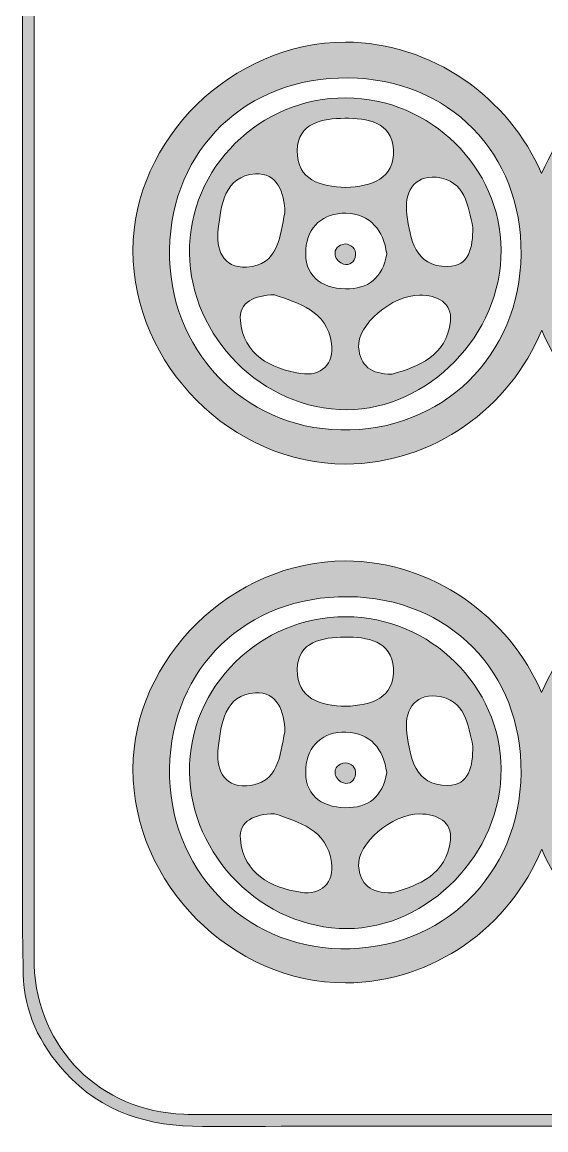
# Model space of a CAD drawing. Extents: x 88 to 399, y -981 to -547.
# Drawn here: x 87.8 to 201.8, y -981.4 to -740.2 of the extents above; entities that cross this region are included whole.
import ezdxf

# ---------------------------------------------------------------- set-up
doc = ezdxf.new("R2010")
doc.units = 0
doc.header["$MEASUREMENT"] = 0
doc.layers.add('Layer 1', color=7, linetype='Continuous', lineweight=0)

msp = doc.modelspace()

# ---------------------------------------------------------------- hatches: boundary and pattern name
at = {"layer": 'Layer 1', "true_color": 0x000000, "transparency": 33554687}
h = msp.add_hatch(color=18, dxfattribs=at)
h.dxf.hatch_style = 2
edge = h.paths.add_edge_path()
edge.add_spline(control_points=[(396.2, -763.73), (396.2, -763.73), (396.15, -763.73), (396.15, -763.73), (396.15, -823.12), (396.14, -882.52), (396.15, -941.92), (396.15, -946.93), (395.86, -951.88), (394.09, -956.65), (389.29, -969.61), (376.86, -978.05), (362.43, -978.05), (285.17, -978.04), (207.9, -978.03), (130.64, -978.02), (128.09, -978.02), (125.53, -978.08), (122.98, -977.99), (104.8, -977.34), (91.12, -963.71), (90.4, -945.55), (90.36, -944.62), (90.38, -943.7), (90.38, -942.76), (90.38, -823.39), (90.4, -704.01), (90.34, -584.63), (90.34, -574.9), (92.96, -566.36), (99.96, -559.37), (106.92, -552.44), (115.33, -549.36), (125.1, -549.37), (182.06, -549.42), (239.03, -549.39), (295.98, -549.39), (318.26, -549.39), (340.54, -549.3), (362.81, -549.43), (379.36, -549.52), (392.45, -560.34), (395.56, -576.17), (396.4, -580.41), (396.18, -584.72), (396.19, -589), (396.2, -647.24), (396.2, -705.49), (396.2, -763.73)], knot_values=[0, 0, 0, 0, 1, 1, 1, 2, 2, 2, 3, 3, 3, 4, 4, 4, 5, 5, 5, 6, 6, 6, 7, 7, 7, 8, 8, 8, 9, 9, 9, 10, 10, 10, 11, 11, 11, 12, 12, 12, 13, 13, 13, 14, 14, 14, 15, 15, 15, 16, 16, 16, 16], degree=3, periodic=0)
edge = h.paths.add_edge_path()
edge.add_spline(control_points=[(398.63, -815.57), (398.63, -737.72), (398.65, -659.87), (398.63, -582.03), (398.63, -571.72), (394.68, -563.11), (387.14, -556.11), (379.96, -549.44), (371.32, -546.77), (361.67, -546.79), (341.6, -546.82), (321.53, -546.82), (301.46, -546.82), (242.4, -546.82), (183.35, -546.8), (124.29, -546.8), (112.95, -546.8), (103.57, -551.13), (96.15, -559.69), (89.87, -566.91), (87.79, -575.42), (87.81, -584.81), (87.89, -644.33), (87.85, -703.85), (87.85, -763.36), (87.85, -813.02), (87.83, -862.68), (87.85, -912.33), (87.85, -924.04), (87.79, -935.76), (88.03, -947.47), (88.2, -955.68), (91.55, -962.72), (97.07, -968.77), (105.14, -977.63), (115.34, -980.68), (127.08, -980.65), (200.05, -980.54), (273.03, -980.63), (346, -980.56), (354, -980.54), (362.06, -981.39), (369.98, -979.92), (387.02, -976.75), (398.63, -962.3), (398.64, -944.35), (398.67, -901.43), (398.63, -858.5), (398.63, -815.57)], knot_values=[0, 0, 0, 0, 1, 1, 1, 2, 2, 2, 3, 3, 3, 4, 4, 4, 5, 5, 5, 6, 6, 6, 7, 7, 7, 8, 8, 8, 9, 9, 9, 10, 10, 10, 11, 11, 11, 12, 12, 12, 13, 13, 13, 14, 14, 14, 15, 15, 15, 16, 16, 16, 16], degree=3, periodic=0)
at = {"layer": 'Layer 1', "true_color": 0x831618, "transparency": 33554687}
h = msp.add_hatch(color=246, dxfattribs=at)
h.dxf.hatch_style = 2
edge = h.paths.add_edge_path()
edge.add_spline(control_points=[(327.31, -829.01), (305.95, -828.59), (289.65, -811.43), (290.04, -789.75), (290.42, -767.85), (306.72, -752.17), (328.88, -752.37), (350.93, -752.56), (366.82, -768.75), (366.57, -790.76), (366.33, -812.96), (349.41, -829.44), (327.31, -829.01)], knot_values=[0, 0, 0, 0, 1, 1, 1, 2, 2, 2, 3, 3, 3, 4, 4, 4, 4], degree=3, periodic=0)
edge = h.paths.add_edge_path()
edge.add_spline(control_points=[(242.61, -829.01), (221.25, -828.59), (204.95, -811.43), (205.33, -789.75), (205.72, -767.85), (222.01, -752.17), (244.18, -752.37), (266.23, -752.56), (282.12, -768.75), (281.87, -790.76), (281.63, -812.96), (264.7, -829.44), (242.61, -829.01)], knot_values=[0, 0, 0, 0, 1, 1, 1, 2, 2, 2, 3, 3, 3, 4, 4, 4, 4], degree=3, periodic=0)
edge = h.paths.add_edge_path()
edge.add_spline(control_points=[(157.18, -829.01), (135.82, -828.59), (119.52, -811.43), (119.9, -789.75), (120.29, -767.85), (136.58, -752.17), (158.75, -752.37), (180.8, -752.56), (196.69, -768.75), (196.44, -790.76), (196.2, -812.96), (179.28, -829.44), (157.18, -829.01)], knot_values=[0, 0, 0, 0, 1, 1, 1, 2, 2, 2, 3, 3, 3, 4, 4, 4, 4], degree=3, periodic=0)
edge = h.paths.add_edge_path()
edge.add_spline(control_points=[(328.32, -744.59), (309.95, -744.58), (293.28, -756.36), (285.97, -772.37), (278.72, -756.3), (262.11, -744.59), (243.62, -744.59), (224.93, -744.58), (208, -756.77), (200.9, -773.21), (193.86, -756.71), (177, -744.59), (158.19, -744.59), (133.55, -744.58), (111.95, -765.77), (111.93, -789.94), (111.92, -814.84), (133.48, -836.5), (158.23, -836.44), (177.31, -836.4), (194, -824.21), (200.95, -807.33), (208.08, -824.12), (224.95, -836.49), (243.66, -836.44), (262.42, -836.4), (278.87, -824.62), (286.02, -808.18), (293.35, -824.54), (309.97, -836.49), (328.36, -836.44), (353.55, -836.38), (374.58, -815.19), (374.53, -789.93), (374.47, -765.58), (353.08, -744.59), (328.32, -744.59)], knot_values=[0, 0, 0, 0, 1, 1, 1, 2, 2, 2, 3, 3, 3, 4, 4, 4, 5, 5, 5, 6, 6, 6, 7, 7, 7, 8, 8, 8, 9, 9, 9, 10, 10, 10, 11, 11, 11, 12, 12, 12, 12], degree=3, periodic=0)
h = msp.add_hatch(color=246, dxfattribs=at)
h.dxf.hatch_style = 2
edge = h.paths.add_edge_path()
edge.add_spline(control_points=[(185.95, -784.92), (185.93, -789.29), (185.21, -793.42), (180.47, -793.44), (173.29, -793.47), (172.33, -787.44), (171.58, -782.1), (170.93, -777.49), (172.98, -773.53), (178.02, -774.02), (184.29, -774.63), (184.96, -780.36), (185.95, -784.92)], knot_values=[0, 0, 0, 0, 1, 1, 1, 2, 2, 2, 3, 3, 3, 4, 4, 4, 4], degree=3, periodic=0)
edge = h.paths.add_edge_path()
edge.add_spline(control_points=[(181.05, -805.36), (180.22, -812.9), (174.11, -815.24), (168.38, -816.84), (163.71, -816.96), (161.41, -815.01), (161.07, -811.03), (160.66, -806.2), (168.4, -799.62), (174.36, -799.65), (178.2, -799.67), (181.48, -801.36), (181.05, -805.36)], knot_values=[0, 0, 0, 0, 1, 1, 1, 2, 2, 2, 3, 3, 3, 4, 4, 4, 4], degree=3, periodic=0)
edge = h.paths.add_edge_path()
edge.add_spline(control_points=[(158.19, -798.3), (152.72, -798.2), (149.15, -795.29), (149.57, -789.65), (149.93, -784.79), (153.37, -781.69), (158.29, -781.84), (163.67, -782), (166.47, -785.57), (167.18, -790.65), (166.33, -795.95), (163.14, -798.4), (158.19, -798.3)], knot_values=[0, 0, 0, 0, 1, 1, 1, 2, 2, 2, 3, 3, 3, 4, 4, 4, 4], degree=3, periodic=0)
edge = h.paths.add_edge_path()
edge.add_spline(control_points=[(148.44, -816.72), (141.86, -815.64), (136.01, -812.71), (135.32, -805.17), (134.95, -801.15), (138.41, -799.68), (142.75, -799.6), (147.94, -801.44), (154.2, -802.99), (155.17, -810.22), (155.76, -814.6), (152.94, -817.46), (148.44, -816.72)], knot_values=[0, 0, 0, 0, 1, 1, 1, 2, 2, 2, 3, 3, 3, 4, 4, 4, 4], degree=3, periodic=0)
edge = h.paths.add_edge_path()
edge.add_spline(control_points=[(130.51, -785.24), (131.16, -780.04), (131.81, -773.73), (138.59, -773.29), (143.3, -772.99), (144.92, -777.32), (145.01, -781.75), (143.89, -786.91), (143.71, -793.15), (136.65, -793.55), (131.44, -793.84), (129.96, -789.57), (130.51, -785.24)], knot_values=[0, 0, 0, 0, 1, 1, 1, 2, 2, 2, 3, 3, 3, 4, 4, 4, 4], degree=3, periodic=0)
edge = h.paths.add_edge_path()
edge.add_spline(control_points=[(158.04, -761.16), (162.82, -761.11), (168.34, -761.96), (168.64, -767.95), (168.97, -774.39), (163.83, -776.02), (158.28, -776.23), (152.82, -776.07), (147.61, -774.63), (147.69, -768.2), (147.76, -762.1), (153.28, -761.21), (158.04, -761.16)], knot_values=[0, 0, 0, 0, 1, 1, 1, 2, 2, 2, 3, 3, 3, 4, 4, 4, 4], degree=3, periodic=0)
edge = h.paths.add_edge_path()
edge.add_spline(control_points=[(160, -756.77), (141.29, -755.74), (125, -770.35), (124.25, -788.83), (123.5, -807.12), (138.53, -823.61), (156.84, -824.58), (174.64, -825.52), (191.24, -809.94), (192.07, -791.49), (192.89, -773.48), (178.39, -757.78), (160, -756.77)], knot_values=[0, 0, 0, 0, 1, 1, 1, 2, 2, 2, 3, 3, 3, 4, 4, 4, 4], degree=3, periodic=0)
h = msp.add_hatch(color=246, dxfattribs=at)
h.dxf.hatch_style = 2
edge = h.paths.add_edge_path()
edge.add_spline(control_points=[(158.13, -788.51), (156.69, -788.72), (155.71, -789.57), (155.97, -791), (156.11, -791.75), (157, -792.72), (157.74, -792.92), (159.16, -793.32), (160.24, -792.43), (160.38, -790.98), (160.51, -789.53), (159.58, -788.69), (158.13, -788.51)], knot_values=[0, 0, 0, 0, 1, 1, 1, 2, 2, 2, 3, 3, 3, 4, 4, 4, 4], degree=3, periodic=0)
at = {"layer": 'Layer 1', "true_color": 0x0e1329, "transparency": 33554687}
h = msp.add_hatch(color=168, dxfattribs=at)
h.dxf.hatch_style = 2
edge = h.paths.add_edge_path()
edge.add_spline(control_points=[(327.31, -941.97), (305.95, -941.55), (289.65, -924.38), (290.04, -902.7), (290.42, -880.8), (306.72, -865.12), (328.88, -865.32), (350.93, -865.52), (366.82, -881.7), (366.57, -903.72), (366.33, -925.91), (349.41, -942.4), (327.31, -941.97)], knot_values=[0, 0, 0, 0, 1, 1, 1, 2, 2, 2, 3, 3, 3, 4, 4, 4, 4], degree=3, periodic=0)
edge = h.paths.add_edge_path()
edge.add_spline(control_points=[(242.61, -941.97), (221.25, -941.55), (204.95, -924.38), (205.33, -902.7), (205.72, -880.8), (222.01, -865.12), (244.18, -865.32), (266.23, -865.52), (282.12, -881.7), (281.87, -903.72), (281.63, -925.91), (264.7, -942.4), (242.61, -941.97)], knot_values=[0, 0, 0, 0, 1, 1, 1, 2, 2, 2, 3, 3, 3, 4, 4, 4, 4], degree=3, periodic=0)
edge = h.paths.add_edge_path()
edge.add_spline(control_points=[(157.18, -941.97), (135.82, -941.55), (119.52, -924.38), (119.9, -902.7), (120.29, -880.8), (136.58, -865.12), (158.75, -865.32), (180.8, -865.52), (196.69, -881.7), (196.44, -903.72), (196.2, -925.91), (179.28, -942.4), (157.18, -941.97)], knot_values=[0, 0, 0, 0, 1, 1, 1, 2, 2, 2, 3, 3, 3, 4, 4, 4, 4], degree=3, periodic=0)
edge = h.paths.add_edge_path()
edge.add_spline(control_points=[(328.32, -857.54), (309.95, -857.54), (293.28, -869.32), (285.97, -885.33), (278.72, -869.25), (262.11, -857.54), (243.62, -857.54), (224.93, -857.54), (208, -869.73), (200.9, -886.17), (193.86, -869.66), (177, -857.54), (158.19, -857.54), (133.55, -857.54), (111.95, -878.72), (111.93, -902.9), (111.92, -927.8), (133.48, -949.46), (158.23, -949.4), (177.31, -949.35), (194, -937.17), (200.95, -920.29), (208.08, -937.08), (224.95, -949.44), (243.66, -949.4), (262.42, -949.35), (278.87, -937.58), (286.02, -921.14), (293.35, -937.49), (309.97, -949.44), (328.36, -949.4), (353.55, -949.34), (374.58, -928.14), (374.53, -902.88), (374.47, -878.53), (353.08, -857.54), (328.32, -857.54)], knot_values=[0, 0, 0, 0, 1, 1, 1, 2, 2, 2, 3, 3, 3, 4, 4, 4, 5, 5, 5, 6, 6, 6, 7, 7, 7, 8, 8, 8, 9, 9, 9, 10, 10, 10, 11, 11, 11, 12, 12, 12, 12], degree=3, periodic=0)
h = msp.add_hatch(color=168, dxfattribs=at)
h.dxf.hatch_style = 2
edge = h.paths.add_edge_path()
edge.add_spline(control_points=[(185.95, -897.87), (185.93, -902.25), (185.21, -906.38), (180.47, -906.4), (173.29, -906.43), (172.33, -900.4), (171.58, -895.06), (170.93, -890.45), (172.98, -886.49), (178.02, -886.98), (184.29, -887.58), (184.96, -893.31), (185.95, -897.87)], knot_values=[0, 0, 0, 0, 1, 1, 1, 2, 2, 2, 3, 3, 3, 4, 4, 4, 4], degree=3, periodic=0)
edge = h.paths.add_edge_path()
edge.add_spline(control_points=[(181.05, -918.31), (180.22, -925.86), (174.11, -928.19), (168.38, -929.8), (163.71, -929.92), (161.41, -927.97), (161.07, -923.99), (160.66, -919.15), (168.4, -912.58), (174.36, -912.61), (178.2, -912.63), (181.48, -914.32), (181.05, -918.31)], knot_values=[0, 0, 0, 0, 1, 1, 1, 2, 2, 2, 3, 3, 3, 4, 4, 4, 4], degree=3, periodic=0)
edge = h.paths.add_edge_path()
edge.add_spline(control_points=[(158.19, -911.26), (152.72, -911.15), (149.15, -908.25), (149.57, -902.61), (149.93, -897.75), (153.37, -894.65), (158.29, -894.79), (163.67, -894.95), (166.47, -898.53), (167.18, -903.61), (166.33, -908.91), (163.14, -911.36), (158.19, -911.26)], knot_values=[0, 0, 0, 0, 1, 1, 1, 2, 2, 2, 3, 3, 3, 4, 4, 4, 4], degree=3, periodic=0)
edge = h.paths.add_edge_path()
edge.add_spline(control_points=[(148.44, -929.68), (141.86, -928.6), (136.01, -925.66), (135.32, -918.13), (134.95, -914.11), (138.41, -912.64), (142.75, -912.56), (147.94, -914.4), (154.2, -915.95), (155.17, -923.18), (155.76, -927.56), (152.94, -930.41), (148.44, -929.68)], knot_values=[0, 0, 0, 0, 1, 1, 1, 2, 2, 2, 3, 3, 3, 4, 4, 4, 4], degree=3, periodic=0)
edge = h.paths.add_edge_path()
edge.add_spline(control_points=[(130.51, -898.2), (131.16, -892.99), (131.81, -886.68), (138.59, -886.25), (143.3, -885.94), (144.92, -890.27), (145.01, -894.71), (143.89, -899.87), (143.71, -906.1), (136.65, -906.5), (131.44, -906.8), (129.96, -902.52), (130.51, -898.2)], knot_values=[0, 0, 0, 0, 1, 1, 1, 2, 2, 2, 3, 3, 3, 4, 4, 4, 4], degree=3, periodic=0)
edge = h.paths.add_edge_path()
edge.add_spline(control_points=[(158.04, -874.12), (162.82, -874.06), (168.34, -874.92), (168.64, -880.91), (168.97, -887.35), (163.83, -888.98), (158.28, -889.19), (152.82, -889.03), (147.61, -887.59), (147.69, -881.16), (147.76, -875.06), (153.28, -874.17), (158.04, -874.12)], knot_values=[0, 0, 0, 0, 1, 1, 1, 2, 2, 2, 3, 3, 3, 4, 4, 4, 4], degree=3, periodic=0)
edge = h.paths.add_edge_path()
edge.add_spline(control_points=[(160, -869.73), (141.29, -868.7), (125, -883.3), (124.25, -901.78), (123.5, -920.08), (138.53, -936.56), (156.84, -937.54), (174.64, -938.48), (191.24, -922.89), (192.07, -904.44), (192.89, -886.44), (178.39, -870.74), (160, -869.73)], knot_values=[0, 0, 0, 0, 1, 1, 1, 2, 2, 2, 3, 3, 3, 4, 4, 4, 4], degree=3, periodic=0)
h = msp.add_hatch(color=168, dxfattribs=at)
h.dxf.hatch_style = 2
edge = h.paths.add_edge_path()
edge.add_spline(control_points=[(158.13, -901.47), (156.69, -901.68), (155.71, -902.53), (155.97, -903.96), (156.11, -904.71), (157, -905.67), (157.74, -905.88), (159.16, -906.28), (160.24, -905.39), (160.38, -903.93), (160.51, -902.48), (159.58, -901.65), (158.13, -901.47)], knot_values=[0, 0, 0, 0, 1, 1, 1, 2, 2, 2, 3, 3, 3, 4, 4, 4, 4], degree=3, periodic=0)

# ---------------------------------------------------------------- linework, layer by layer
at = {"layer": 'Layer 1'}
for points, knots in [([(398.63, -815.57), (398.63, -737.72), (398.65, -659.87), (398.63, -582.03), (398.63, -571.72), (394.68, -563.11), (387.14, -556.11), (379.96, -549.44), (371.32, -546.77), (361.67, -546.79), (341.6, -546.82), (321.53, -546.82), (301.46, -546.82), (242.4, -546.82), (183.35, -546.8), (124.29, -546.8), (112.95, -546.8), (103.57, -551.13), (96.15, -559.69), (89.87, -566.91), (87.79, -575.42), (87.81, -584.81), (87.89, -644.33), (87.85, -703.85), (87.85, -763.36), (87.85, -813.02), (87.83, -862.68), (87.85, -912.33), (87.85, -924.04), (87.79, -935.76), (88.03, -947.47), (88.2, -955.68), (91.55, -962.72), (97.07, -968.77), (105.14, -977.63), (115.34, -980.68), (127.08, -980.65), (200.05, -980.54), (273.03, -980.63), (346, -980.56), (354, -980.54), (362.06, -981.39), (369.98, -979.92), (387.02, -976.75), (398.63, -962.3), (398.64, -944.35), (398.67, -901.43), (398.63, -858.5), (398.63, -815.57)], [0, 0, 0, 0, 1, 1, 1, 2, 2, 2, 3, 3, 3, 4, 4, 4, 5, 5, 5, 6, 6, 6, 7, 7, 7, 8, 8, 8, 9, 9, 9, 10, 10, 10, 11, 11, 11, 12, 12, 12, 13, 13, 13, 14, 14, 14, 15, 15, 15, 16, 16, 16, 16]), ([(396.2, -763.73), (396.2, -763.73), (396.15, -763.73), (396.15, -763.73), (396.15, -823.12), (396.14, -882.52), (396.15, -941.92), (396.15, -946.93), (395.86, -951.88), (394.09, -956.65), (389.29, -969.61), (376.86, -978.05), (362.43, -978.05), (285.17, -978.04), (207.9, -978.03), (130.64, -978.02), (128.09, -978.02), (125.53, -978.08), (122.98, -977.99), (104.8, -977.34), (91.12, -963.71), (90.4, -945.55), (90.36, -944.62), (90.38, -943.7), (90.38, -942.76), (90.38, -823.39), (90.4, -704.01), (90.34, -584.63), (90.34, -574.9), (92.96, -566.36), (99.96, -559.37), (106.92, -552.44), (115.33, -549.36), (125.1, -549.37), (182.06, -549.42), (239.03, -549.39), (295.98, -549.39), (318.26, -549.39), (340.54, -549.3), (362.81, -549.43), (379.36, -549.52), (392.45, -560.34), (395.56, -576.17), (396.4, -580.41), (396.18, -584.72), (396.19, -589), (396.2, -647.24), (396.2, -705.49), (396.2, -763.73)], [0, 0, 0, 0, 1, 1, 1, 2, 2, 2, 3, 3, 3, 4, 4, 4, 5, 5, 5, 6, 6, 6, 7, 7, 7, 8, 8, 8, 9, 9, 9, 10, 10, 10, 11, 11, 11, 12, 12, 12, 13, 13, 13, 14, 14, 14, 15, 15, 15, 16, 16, 16, 16]), ([(396.2, -763.73), (396.2, -763.73), (396.15, -763.73), (396.15, -763.73), (396.15, -823.12), (396.14, -882.52), (396.15, -941.92), (396.15, -946.93), (395.86, -951.88), (394.09, -956.65), (389.29, -969.61), (376.86, -978.05), (362.43, -978.05), (285.17, -978.04), (207.9, -978.03), (130.64, -978.02), (128.09, -978.02), (125.53, -978.08), (122.98, -977.99), (104.8, -977.34), (91.12, -963.71), (90.4, -945.55), (90.36, -944.62), (90.38, -943.7), (90.38, -942.76), (90.38, -823.39), (90.4, -704.01), (90.34, -584.63), (90.34, -574.9), (92.96, -566.36), (99.96, -559.37), (106.92, -552.44), (115.33, -549.36), (125.1, -549.37), (182.06, -549.42), (239.03, -549.39), (295.98, -549.39), (318.26, -549.39), (340.54, -549.3), (362.81, -549.43), (379.36, -549.52), (392.45, -560.34), (395.56, -576.17), (396.4, -580.41), (396.18, -584.72), (396.19, -589), (396.2, -647.24), (396.2, -705.49), (396.2, -763.73)], [0, 0, 0, 0, 1, 1, 1, 2, 2, 2, 3, 3, 3, 4, 4, 4, 5, 5, 5, 6, 6, 6, 7, 7, 7, 8, 8, 8, 9, 9, 9, 10, 10, 10, 11, 11, 11, 12, 12, 12, 13, 13, 13, 14, 14, 14, 15, 15, 15, 16, 16, 16, 16]), ([(328.32, -744.59), (309.95, -744.58), (293.28, -756.36), (285.97, -772.37), (278.72, -756.3), (262.11, -744.59), (243.62, -744.59), (224.93, -744.58), (208, -756.77), (200.9, -773.21), (193.86, -756.71), (177, -744.59), (158.19, -744.59), (133.55, -744.58), (111.95, -765.77), (111.93, -789.94), (111.92, -814.84), (133.48, -836.5), (158.23, -836.44), (177.31, -836.4), (194, -824.21), (200.95, -807.33), (208.08, -824.12), (224.95, -836.49), (243.66, -836.44), (262.42, -836.4), (278.87, -824.62), (286.02, -808.18), (293.35, -824.54), (309.97, -836.49), (328.36, -836.44), (353.55, -836.38), (374.58, -815.19), (374.53, -789.93), (374.47, -765.58), (353.08, -744.59), (328.32, -744.59)], [0, 0, 0, 0, 1, 1, 1, 2, 2, 2, 3, 3, 3, 4, 4, 4, 5, 5, 5, 6, 6, 6, 7, 7, 7, 8, 8, 8, 9, 9, 9, 10, 10, 10, 11, 11, 11, 12, 12, 12, 12]), ([(157.18, -829.01), (135.82, -828.59), (119.52, -811.43), (119.9, -789.75), (120.29, -767.85), (136.58, -752.17), (158.75, -752.37), (180.8, -752.56), (196.69, -768.75), (196.44, -790.76), (196.2, -812.96), (179.28, -829.44), (157.18, -829.01)], [0, 0, 0, 0, 1, 1, 1, 2, 2, 2, 3, 3, 3, 4, 4, 4, 4]), ([(160, -756.77), (141.29, -755.74), (125, -770.35), (124.25, -788.83), (123.5, -807.12), (138.53, -823.61), (156.84, -824.58), (174.64, -825.52), (191.24, -809.94), (192.07, -791.49), (192.89, -773.48), (178.39, -757.78), (160, -756.77)], [0, 0, 0, 0, 1, 1, 1, 2, 2, 2, 3, 3, 3, 4, 4, 4, 4]), ([(158.04, -761.16), (162.82, -761.11), (168.34, -761.96), (168.64, -767.95), (168.97, -774.39), (163.83, -776.02), (158.28, -776.23), (152.82, -776.07), (147.61, -774.63), (147.69, -768.2), (147.76, -762.1), (153.28, -761.21), (158.04, -761.16)], [0, 0, 0, 0, 1, 1, 1, 2, 2, 2, 3, 3, 3, 4, 4, 4, 4]), ([(130.51, -785.24), (131.16, -780.04), (131.81, -773.73), (138.59, -773.29), (143.3, -772.99), (144.92, -777.32), (145.01, -781.75), (143.89, -786.91), (143.71, -793.15), (136.65, -793.55), (131.44, -793.84), (129.96, -789.57), (130.51, -785.24)], [0, 0, 0, 0, 1, 1, 1, 2, 2, 2, 3, 3, 3, 4, 4, 4, 4]), ([(185.95, -784.92), (185.93, -789.29), (185.21, -793.42), (180.47, -793.44), (173.29, -793.47), (172.33, -787.44), (171.58, -782.1), (170.93, -777.49), (172.98, -773.53), (178.02, -774.02), (184.29, -774.63), (184.96, -780.36), (185.95, -784.92)], [0, 0, 0, 0, 1, 1, 1, 2, 2, 2, 3, 3, 3, 4, 4, 4, 4]), ([(158.19, -798.3), (152.72, -798.2), (149.15, -795.29), (149.57, -789.65), (149.93, -784.79), (153.37, -781.69), (158.29, -781.84), (163.67, -782), (166.47, -785.57), (167.18, -790.65), (166.33, -795.95), (163.14, -798.4), (158.19, -798.3)], [0, 0, 0, 0, 1, 1, 1, 2, 2, 2, 3, 3, 3, 4, 4, 4, 4]), ([(158.13, -788.51), (156.69, -788.72), (155.71, -789.57), (155.97, -791), (156.11, -791.75), (157, -792.72), (157.74, -792.92), (159.16, -793.32), (160.24, -792.43), (160.38, -790.98), (160.51, -789.53), (159.58, -788.69), (158.13, -788.51)], [0, 0, 0, 0, 1, 1, 1, 2, 2, 2, 3, 3, 3, 4, 4, 4, 4]), ([(148.44, -816.72), (141.86, -815.64), (136.01, -812.71), (135.32, -805.17), (134.95, -801.15), (138.41, -799.68), (142.75, -799.6), (147.94, -801.44), (154.2, -802.99), (155.17, -810.22), (155.76, -814.6), (152.94, -817.46), (148.44, -816.72)], [0, 0, 0, 0, 1, 1, 1, 2, 2, 2, 3, 3, 3, 4, 4, 4, 4]), ([(181.05, -805.36), (180.22, -812.9), (174.11, -815.24), (168.38, -816.84), (163.71, -816.96), (161.41, -815.01), (161.07, -811.03), (160.66, -806.2), (168.4, -799.62), (174.36, -799.65), (178.2, -799.67), (181.48, -801.36), (181.05, -805.36)], [0, 0, 0, 0, 1, 1, 1, 2, 2, 2, 3, 3, 3, 4, 4, 4, 4]), ([(328.32, -857.54), (309.95, -857.54), (293.28, -869.32), (285.97, -885.33), (278.72, -869.25), (262.11, -857.54), (243.62, -857.54), (224.93, -857.54), (208, -869.73), (200.9, -886.17), (193.86, -869.66), (177, -857.54), (158.19, -857.54), (133.55, -857.54), (111.95, -878.72), (111.93, -902.9), (111.92, -927.8), (133.48, -949.46), (158.23, -949.4), (177.31, -949.35), (194, -937.17), (200.95, -920.29), (208.08, -937.08), (224.95, -949.44), (243.66, -949.4), (262.42, -949.35), (278.87, -937.58), (286.02, -921.14), (293.35, -937.49), (309.97, -949.44), (328.36, -949.4), (353.55, -949.34), (374.58, -928.14), (374.53, -902.88), (374.47, -878.53), (353.08, -857.54), (328.32, -857.54)], [0, 0, 0, 0, 1, 1, 1, 2, 2, 2, 3, 3, 3, 4, 4, 4, 5, 5, 5, 6, 6, 6, 7, 7, 7, 8, 8, 8, 9, 9, 9, 10, 10, 10, 11, 11, 11, 12, 12, 12, 12]), ([(157.18, -941.97), (135.82, -941.55), (119.52, -924.38), (119.9, -902.7), (120.29, -880.8), (136.58, -865.12), (158.75, -865.32), (180.8, -865.52), (196.69, -881.7), (196.44, -903.72), (196.2, -925.91), (179.28, -942.4), (157.18, -941.97)], [0, 0, 0, 0, 1, 1, 1, 2, 2, 2, 3, 3, 3, 4, 4, 4, 4]), ([(160, -869.73), (141.29, -868.7), (125, -883.3), (124.25, -901.78), (123.5, -920.08), (138.53, -936.56), (156.84, -937.54), (174.64, -938.48), (191.24, -922.89), (192.07, -904.44), (192.89, -886.44), (178.39, -870.74), (160, -869.73)], [0, 0, 0, 0, 1, 1, 1, 2, 2, 2, 3, 3, 3, 4, 4, 4, 4]), ([(158.04, -874.12), (162.82, -874.06), (168.34, -874.92), (168.64, -880.91), (168.97, -887.35), (163.83, -888.98), (158.28, -889.19), (152.82, -889.03), (147.61, -887.59), (147.69, -881.16), (147.76, -875.06), (153.28, -874.17), (158.04, -874.12)], [0, 0, 0, 0, 1, 1, 1, 2, 2, 2, 3, 3, 3, 4, 4, 4, 4]), ([(130.51, -898.2), (131.16, -892.99), (131.81, -886.68), (138.59, -886.25), (143.3, -885.94), (144.92, -890.27), (145.01, -894.71), (143.89, -899.87), (143.71, -906.1), (136.65, -906.5), (131.44, -906.8), (129.96, -902.52), (130.51, -898.2)], [0, 0, 0, 0, 1, 1, 1, 2, 2, 2, 3, 3, 3, 4, 4, 4, 4]), ([(185.95, -897.87), (185.93, -902.25), (185.21, -906.38), (180.47, -906.4), (173.29, -906.43), (172.33, -900.4), (171.58, -895.06), (170.93, -890.45), (172.98, -886.49), (178.02, -886.98), (184.29, -887.58), (184.96, -893.31), (185.95, -897.87)], [0, 0, 0, 0, 1, 1, 1, 2, 2, 2, 3, 3, 3, 4, 4, 4, 4]), ([(158.19, -911.26), (152.72, -911.15), (149.15, -908.25), (149.57, -902.61), (149.93, -897.75), (153.37, -894.65), (158.29, -894.79), (163.67, -894.95), (166.47, -898.53), (167.18, -903.61), (166.33, -908.91), (163.14, -911.36), (158.19, -911.26)], [0, 0, 0, 0, 1, 1, 1, 2, 2, 2, 3, 3, 3, 4, 4, 4, 4]), ([(158.13, -901.47), (156.69, -901.68), (155.71, -902.53), (155.97, -903.96), (156.11, -904.71), (157, -905.67), (157.74, -905.88), (159.16, -906.28), (160.24, -905.39), (160.38, -903.93), (160.51, -902.48), (159.58, -901.65), (158.13, -901.47)], [0, 0, 0, 0, 1, 1, 1, 2, 2, 2, 3, 3, 3, 4, 4, 4, 4]), ([(148.44, -929.68), (141.86, -928.6), (136.01, -925.66), (135.32, -918.13), (134.95, -914.11), (138.41, -912.64), (142.75, -912.56), (147.94, -914.4), (154.2, -915.95), (155.17, -923.18), (155.76, -927.56), (152.94, -930.41), (148.44, -929.68)], [0, 0, 0, 0, 1, 1, 1, 2, 2, 2, 3, 3, 3, 4, 4, 4, 4]), ([(181.05, -918.31), (180.22, -925.86), (174.11, -928.19), (168.38, -929.8), (163.71, -929.92), (161.41, -927.97), (161.07, -923.99), (160.66, -919.15), (168.4, -912.58), (174.36, -912.61), (178.2, -912.63), (181.48, -914.32), (181.05, -918.31)], [0, 0, 0, 0, 1, 1, 1, 2, 2, 2, 3, 3, 3, 4, 4, 4, 4])]:
    msp.add_open_spline(points, degree=3, knots=knots, dxfattribs=at)

doc.saveas('drawing.dxf')
